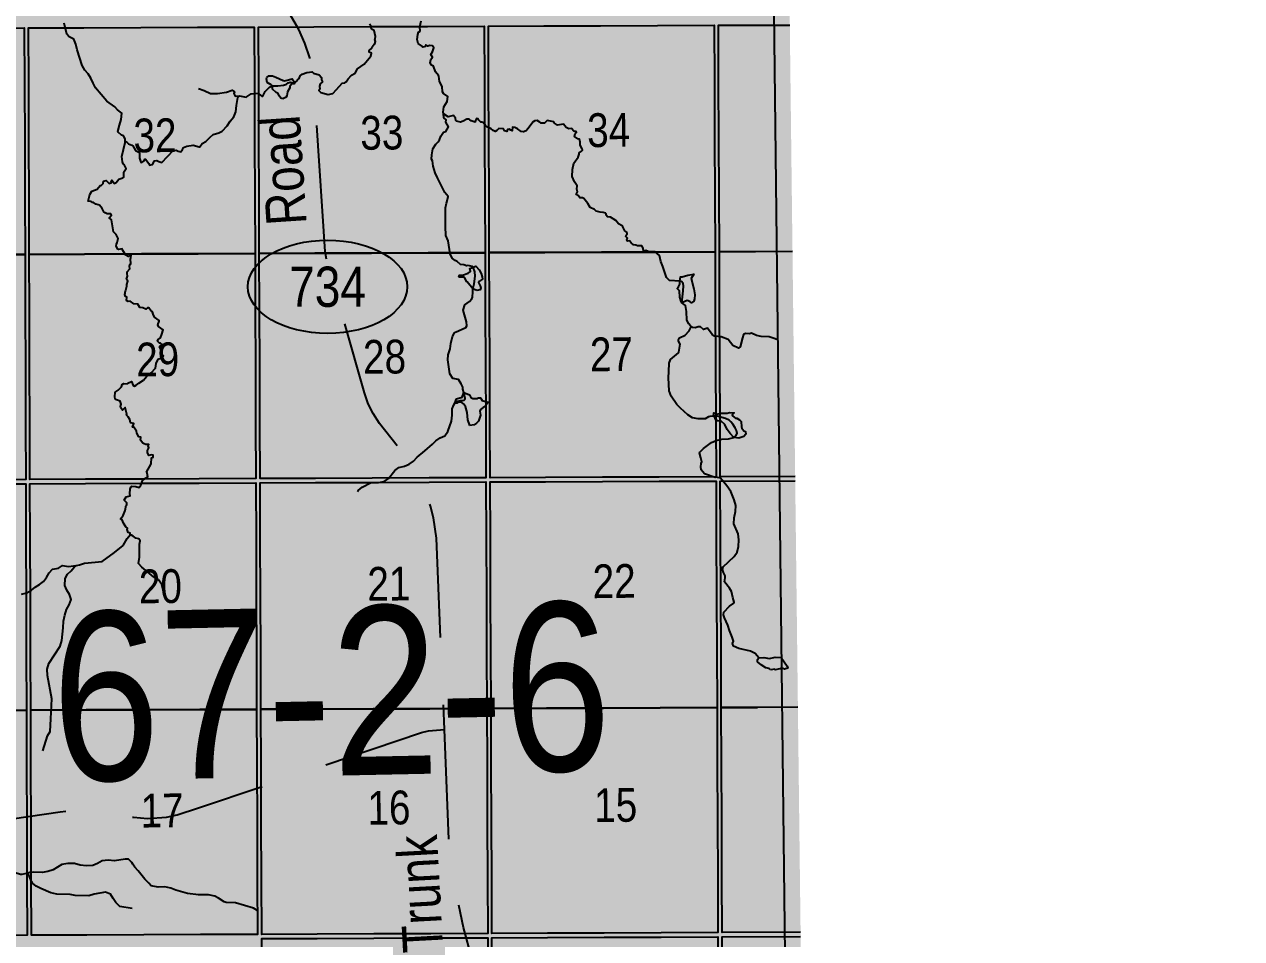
# Model space of a CAD drawing. Extents: x 405326 to 424052, y 6044755 to 6062236.
# Drawn here: x 417312.6 to 417600.2, y 6050906.2 to 6051122.2 of the extents above; entities that cross this region are included whole.
import ezdxf
from ezdxf.enums import TextEntityAlignment as Align

# ---------------------------------------------------------------- set-up
doc = ezdxf.new("R2010")
doc.units = 0
doc.header["$LTSCALE"] = 5
doc.linetypes.add('DASHED2', pattern=[9.525, 6.35, -3.175])
for name, color, linetype in [('33', 20, 'Continuous'), ('AUX-LABELS', 1, 'Continuous'), ('Quarters', 8, 'Continuous'), ('RoadSeg', 57, 'DASHED2'), ('T-WATER', 160, 'Continuous')]:
    doc.layers.add(name, color=color, linetype=linetype)
doc.layers.add('ROUTE-MAP-BACKGROUND-H', color=7, linetype='Continuous', true_color=0xf0ebff)
doc.styles.add('120', font='ARIALN.TTF', dxfattribs={"height": 13})
doc.styles.add('80', font='ARIALN.TTF', dxfattribs={"height": 10})
doc.styles.add('80A', font='ARIALN.TTF', dxfattribs={"height": 10})

# ---------------------------------------------------------------- blocks, each defined once
blk = doc.blocks.new('HWY-SEC')
h = blk.add_hatch(color=255)
edge = h.paths.add_edge_path()
edge.add_ellipse((0, 0), major_axis=(18.84, 0), ratio=0.584608, start_angle=0, end_angle=360)
blk.add_ellipse((0, 0), major_axis=(18.84, 0), ratio=0.584608)
at = {"style": '80A'}
blk.add_attdef('SEC', text='', height=9.5, dxfattribs=at).set_placement((0, 0), align=Align.MIDDLE_CENTER)

msp = doc.modelspace()

# ---------------------------------------------------------------- hatches: boundary and pattern name
at = {"layer": 'ROUTE-MAP-BACKGROUND-H'}
h = msp.add_hatch(color=256, dxfattribs=at)
h.dxf.hatch_style = 1
h.paths.add_polyline_path([(417500.313, 6050470.993), (417499.828, 6050583.719), (417489.556, 6051448.866), (416064.545, 6051448.577), (416073.609, 6050477.938), (416071.924, 6050150.968), (416104.424, 6050150.804), (416615.018, 6050150.686), (416614.752, 6050098.449), (417501.84, 6050099.469), (417600.187, 6050099.469), (417600.187, 6050157.259), (417501.84, 6050157.777)])

# ---------------------------------------------------------------- linework, layer by layer
at = {"layer": 'Quarters', "flags": 128}
for points in [[(417494.071, 6051068.579), (417476.786, 6051068.513), (417476.73, 6051081.891), (417476.674, 6051095.268), (417476.617, 6051108.646), (417476.561, 6051122.023), (417493.436, 6051122.088)], [(417494.702, 6051015.407), (417477.01, 6051015.339), (417476.955, 6051028.381), (417476.899, 6051041.758), (417476.842, 6051055.136), (417476.786, 6051068.513), (417485.343, 6051068.546)], [(417495.349, 6050960.897), (417477.241, 6050960.827), (417477.185, 6050974.204), (417477.128, 6050987.581), (417477.071, 6051000.958), (417477.015, 6051014.335), (417494.714, 6051014.404)], [(417495.981, 6050907.725), (417477.467, 6050907.653), (417477.411, 6050920.696), (417477.355, 6050934.073), (417477.298, 6050947.45), (417477.241, 6050960.827), (417485.798, 6050960.86)], [(417486.253, 6050853.174), (417477.698, 6050853.141), (417477.642, 6050866.518), (417477.585, 6050879.895), (417477.528, 6050893.273), (417477.471, 6050906.65), (417495.993, 6050906.721)]]:
    msp.add_lwpolyline(points, dxfattribs=at)
for points in [[(417312.753, 6051067.886), (417299.335, 6051067.835), (417285.917, 6051067.785), (417272.498, 6051067.734), (417259.415, 6051067.684), (417259.378, 6051081.062), (417259.341, 6051094.44), (417259.305, 6051107.819), (417259.268, 6051121.197), (417272.347, 6051121.246), (417285.76, 6051121.297), (417299.174, 6051121.347), (417312.587, 6051121.398), (417312.629, 6051108.02), (417312.67, 6051094.642), (417312.711, 6051081.264)], [(417367.094, 6051068.092), (417353.676, 6051068.041), (417340.258, 6051067.99), (417326.84, 6051067.94), (417313.756, 6051067.89), (417313.715, 6051081.268), (417313.673, 6051094.646), (417313.632, 6051108.024), (417313.59, 6051121.402), (417326.669, 6051121.451), (417340.083, 6051121.502), (417353.496, 6051121.553), (417366.909, 6051121.603), (417366.955, 6051108.226), (417367.002, 6051094.848), (417367.048, 6051081.47)], [(417421.438, 6051068.3), (417408.019, 6051068.249), (417394.601, 6051068.197), (417381.182, 6051068.146), (417368.097, 6051068.096), (417368.051, 6051081.474), (417368.005, 6051094.852), (417367.959, 6051108.229), (417367.912, 6051121.607), (417380.992, 6051121.657), (417394.406, 6051121.708), (417407.819, 6051121.76), (417421.233, 6051121.811), (417421.285, 6051108.434), (417421.336, 6051095.056), (417421.387, 6051081.678)], [(417475.783, 6051068.509), (417462.364, 6051068.458), (417448.945, 6051068.406), (417435.526, 6051068.354), (417422.442, 6051068.304), (417422.39, 6051081.682), (417422.339, 6051095.06), (417422.288, 6051108.437), (417422.237, 6051121.815), (417435.316, 6051121.865), (417448.73, 6051121.917), (417462.144, 6051121.968), (417475.558, 6051122.019), (417475.614, 6051108.642), (417475.67, 6051095.264), (417475.726, 6051081.887)], [(417312.753, 6051067.886), (417312.795, 6051054.509), (417312.836, 6051041.131), (417312.878, 6051027.753), (417312.919, 6051014.71), (417299.496, 6051014.659), (417286.073, 6051014.608), (417272.65, 6051014.557), (417259.561, 6051014.508), (417259.525, 6051027.551), (417259.488, 6051040.929), (417259.451, 6051054.307), (417259.415, 6051067.684), (417272.498, 6051067.734), (417285.917, 6051067.785), (417299.335, 6051067.835)], [(417367.094, 6051068.092), (417367.141, 6051054.714), (417367.188, 6051041.337), (417367.234, 6051027.959), (417367.28, 6051014.916), (417353.857, 6051014.865), (417340.434, 6051014.814), (417327.011, 6051014.764), (417313.923, 6051014.714), (417313.882, 6051027.757), (417313.84, 6051041.135), (417313.798, 6051054.512), (417313.756, 6051067.89), (417326.84, 6051067.94), (417340.258, 6051067.99), (417353.676, 6051068.041)], [(417421.438, 6051068.3), (417421.49, 6051054.923), (417421.541, 6051041.545), (417421.593, 6051028.168), (417421.644, 6051015.125), (417408.22, 6051015.074), (417394.796, 6051015.022), (417381.373, 6051014.97), (417368.284, 6051014.92), (417368.238, 6051027.963), (417368.191, 6051041.34), (417368.144, 6051054.718), (417368.097, 6051068.096), (417381.182, 6051068.146), (417394.601, 6051068.197), (417408.019, 6051068.249)], [(417475.783, 6051068.509), (417475.839, 6051055.132), (417475.895, 6051041.755), (417475.952, 6051028.377), (417476.007, 6051015.335), (417462.584, 6051015.283), (417449.16, 6051015.231), (417435.736, 6051015.18), (417422.647, 6051015.129), (417422.597, 6051028.172), (417422.545, 6051041.549), (417422.493, 6051054.927), (417422.442, 6051068.304), (417435.526, 6051068.354), (417448.945, 6051068.406), (417462.364, 6051068.458)], [(417313.09, 6050960.197), (417299.662, 6050960.146), (417286.234, 6050960.094), (417272.805, 6050960.043), (417259.712, 6050959.994), (417259.675, 6050973.371), (417259.638, 6050986.749), (417259.601, 6051000.127), (417259.564, 6051013.504), (417272.653, 6051013.554), (417286.076, 6051013.605), (417299.499, 6051013.656), (417312.922, 6051013.707), (417312.964, 6051000.329), (417313.006, 6050986.952), (417313.048, 6050973.574)], [(417367.472, 6050960.403), (417354.044, 6050960.352), (417340.615, 6050960.301), (417327.187, 6050960.25), (417314.094, 6050960.2), (417314.052, 6050973.578), (417314.01, 6050986.955), (417313.968, 6051000.333), (417313.926, 6051013.711), (417327.014, 6051013.76), (417340.438, 6051013.811), (417353.861, 6051013.862), (417367.284, 6051013.913), (417367.331, 6051000.535), (417367.378, 6050987.158), (417367.425, 6050973.781)], [(417421.855, 6050960.613), (417408.426, 6050960.561), (417394.998, 6050960.509), (417381.569, 6050960.457), (417368.475, 6050960.407), (417368.428, 6050973.784), (417368.381, 6050987.162), (417368.334, 6051000.539), (417368.287, 6051013.917), (417381.376, 6051013.967), (417394.8, 6051014.019), (417408.224, 6051014.07), (417421.648, 6051014.122), (417421.699, 6051000.745), (417421.751, 6050987.367), (417421.803, 6050973.99)], [(417476.238, 6050960.823), (417462.809, 6050960.771), (417449.381, 6050960.719), (417435.952, 6050960.667), (417422.858, 6050960.617), (417422.806, 6050973.994), (417422.754, 6050987.371), (417422.703, 6051000.749), (417422.651, 6051014.126), (417435.74, 6051014.176), (417449.164, 6051014.228), (417462.588, 6051014.28), (417476.011, 6051014.332), (417476.068, 6051000.954), (417476.125, 6050987.577), (417476.181, 6050974.2)], [(417313.09, 6050960.197), (417313.132, 6050946.819), (417313.174, 6050933.441), (417313.216, 6050920.064), (417313.257, 6050907.021), (417299.824, 6050906.97), (417286.391, 6050906.918), (417272.958, 6050906.867), (417259.859, 6050906.817), (417259.823, 6050919.86), (417259.786, 6050933.238), (417259.749, 6050946.616), (417259.712, 6050959.994), (417272.805, 6050960.043), (417286.234, 6050960.094), (417299.662, 6050960.146)], [(417367.472, 6050960.403), (417367.519, 6050947.026), (417367.566, 6050933.648), (417367.613, 6050920.271), (417367.659, 6050907.228), (417354.226, 6050907.177), (417340.793, 6050907.126), (417327.36, 6050907.074), (417314.261, 6050907.025), (417314.22, 6050920.068), (417314.178, 6050933.445), (417314.136, 6050946.823), (417314.094, 6050960.2), (417327.187, 6050960.25), (417340.615, 6050960.301), (417354.044, 6050960.352)], [(417421.855, 6050960.613), (417421.907, 6050947.236), (417421.959, 6050933.858), (417422.011, 6050920.481), (417422.061, 6050907.438), (417408.628, 6050907.386), (417395.195, 6050907.334), (417381.761, 6050907.282), (417368.662, 6050907.232), (417368.616, 6050920.275), (417368.569, 6050933.652), (417368.522, 6050947.03), (417368.475, 6050960.407), (417381.569, 6050960.457), (417394.998, 6050960.509), (417408.426, 6050960.561)], [(417476.238, 6050960.823), (417476.295, 6050947.446), (417476.351, 6050934.069), (417476.408, 6050920.692), (417476.463, 6050907.649), (417463.03, 6050907.597), (417449.597, 6050907.545), (417436.164, 6050907.493), (417423.065, 6050907.442), (417423.014, 6050920.485), (417422.962, 6050933.862), (417422.91, 6050947.24), (417422.858, 6050960.617), (417435.952, 6050960.667), (417449.381, 6050960.719), (417462.809, 6050960.771)], [(417422.273, 6050852.926), (417408.835, 6050852.874), (417395.397, 6050852.821), (417381.959, 6050852.77), (417368.855, 6050852.719), (417368.808, 6050866.096), (417368.76, 6050879.474), (417368.713, 6050892.851), (417368.666, 6050906.228), (417381.765, 6050906.279), (417395.198, 6050906.331), (417408.632, 6050906.383), (417422.065, 6050906.435), (417422.117, 6050893.058), (417422.169, 6050879.68), (417422.221, 6050866.303)], [(417476.695, 6050853.137), (417463.257, 6050853.085), (417449.819, 6050853.033), (417436.381, 6050852.981), (417423.277, 6050852.93), (417423.225, 6050866.307), (417423.173, 6050879.684), (417423.121, 6050893.062), (417423.069, 6050906.439), (417436.168, 6050906.49), (417449.601, 6050906.542), (417463.034, 6050906.594), (417476.468, 6050906.646), (417476.524, 6050893.269), (417476.581, 6050879.892), (417476.638, 6050866.514)]]:
    msp.add_lwpolyline(points, close=True, dxfattribs=at)
at = {"layer": 'RoadSeg', "flags": 128}
for points in [[(417493.311, 6049804.416), (417503.222, 6049824.787), (417504.761, 6049827.481), (417506.437, 6049830.012), (417508.799, 6049833.123), (417516.248, 6049841.066), (417519.016, 6049843.853), (417520.942, 6049845.557), (417540.536, 6049861.145), (417541.937, 6049862.572), (417543.586, 6049864.802), (417544.41, 6049866.683), (417544.998, 6049868.758), (417546.359, 6049878.268), (417546.664, 6049879.539), (417547.661, 6049882.72), (417549.344, 6049886.482), (417552.535, 6049892.837), (417554.406, 6049895.572), (417555.448, 6049896.658), (417556.625, 6049897.582), (417564.308, 6049902.336), (417566.891, 6049904.487), (417567.767, 6049905.504), (417569.153, 6049907.596), (417569.95, 6049909.21), (417570.791, 6049911.889), (417570.978, 6049914.022), (417570.838, 6049917.479), (417569.519, 6049934.117), (417568.938, 6049939.527), (417568.283, 6049942.141), (417567.432, 6049944.585), (417562.819, 6049956.562), (417561.995, 6049959.339), (417559.379, 6049971.259), (417558.884, 6049975.739), (417559.014, 6049977.439), (417559.411, 6049979.111), (417560.584, 6049981.83), (417562.165, 6049984.126), (417570.397, 6049994.315), (417572.031, 6049997.244), (417572.749, 6049999.454), (417573.311, 6050002.76), (417573.304, 6050004.656), (417572.731, 6050008.103), (417571.223, 6050014.857), (417571.048, 6050016.817), (417571.318, 6050019.75), (417572.571, 6050023.436), (417574.804, 6050027.875), (417576.642, 6050032.205), (417577.419, 6050036.313), (417577.728, 6050042.075), (417577.581, 6050045.864), (417577.106, 6050047.85), (417576.198, 6050049.86), (417574.96, 6050051.763), (417573.396, 6050053.36), (417568.624, 6050057.184), (417566.859, 6050058.843), (417565.188, 6050060.736), (417563.156, 6050063.986), (417561.828, 6050067.019), (417561.005, 6050069.695), (417559.1, 6050081.032), (417557.869, 6050085.729), (417557.369, 6050087.315), (417555.374, 6050091.964), (417554.154, 6050094.566), (417551.084, 6050099.69), (417547.111, 6050105.851), (417544.651, 6050109.665), (417542.936, 6050112.057), (417541.779, 6050113.297), (417539.339, 6050115.374), (417536.645, 6050116.913), (417533.263, 6050117.972), (417530.361, 6050118.309), (417527.172, 6050118.108), (417524.956, 6050117.529), (417521.426, 6050116.123), (417516.619, 6050113.791), (417512.855, 6050112.481), (417510.238, 6050111.926), (417508.511, 6050111.789), (417506.251, 6050111.708), (417504.085, 6050111.861), (417501.983, 6050112.182), (417499.172, 6050112.954), (417496.522, 6050113.995), (417493.121, 6050115.918), (417490.788, 6050117.698), (417489.125, 6050119.226), (417486.704, 6050121.969), (417485.364, 6050124.003), (417483.731, 6050127.228), (417482.666, 6050130.399), (417475.483, 6050157.561), (417471.521, 6050172.543), (417470.457, 6050175.647), (417468.754, 6050179.037), (417466.527, 6050182.084), (417454.748, 6050196.27), (417452.027, 6050199.04), (417450.133, 6050200.496), (417444.095, 6050204.393), (417442.606, 6050205.591), (417440.937, 6050207.419), (417439.494, 6050209.55), (417438.379, 6050211.955), (417437.62, 6050214.767), (417437.029, 6050219.079), (417435.902, 6050229.833), (417435.754, 6050246.097), (417434.915, 6050252.699), (417432.503, 6050275.335), (417429.936, 6050298.966), (417428.825, 6050304.298), (417427.526, 6050307.464), (417425.833, 6050310.422), (417421.787, 6050316.091), (417402.858, 6050342.6), (417400.366, 6050345.607), (417398.596, 6050347.465), (417396.254, 6050349.645), (417394.667, 6050350.742), (417393.275, 6050352.076), (417390.909, 6050353.855), (417367.251, 6050372.811), (417365.38, 6050374.767), (417364.488, 6050376.013), (417363.211, 6050378.214), (417362.475, 6050379.961), (417359.071, 6050386.675), (417357.048, 6050391.09), (417354.723, 6050395.598), (417350.746, 6050404.262), (417349.878, 6050407.504), (417349.654, 6050410.227), (417349.952, 6050413.393), (417350.818, 6050416.439), (417352.064, 6050418.861), (417356.168, 6050424.537), (417361.856, 6050432.376), (417362.367, 6050433.352), (417363.058, 6050435.296), (417363.349, 6050437.231), (417363.316, 6050440.325), (417362.768, 6050442.642), (417361.757, 6050444.816), (417358.509, 6050450.468), (417357.522, 6050453.075), (417357.144, 6050455.196), (417357.103, 6050457.125), (417357.482, 6050459.628), (417357.887, 6050460.9), (417359.324, 6050463.726), (417365.182, 6050471.402), (417365.436, 6050471.94), (417368.517, 6050475.665), (417370.059, 6050478.056), (417371.505, 6050480.916), (417371.996, 6050482.89), (417372.242, 6050485.39), (417372.136, 6050487.218), (417371.689, 6050489.438), (417370.906, 6050491.85), (417367.683, 6050499.434), (417366.576, 6050502.97), (417365.484, 6050508.936), (417362.745, 6050528.143), (417362.672, 6050531.601), (417363.16, 6050538.366), (417363.232, 6050542.76), (417362.493, 6050564.97), (417362.666, 6050569.332), (417363.3, 6050573.904), (417363.946, 6050576.38), (417365.769, 6050581.41), (417367.298, 6050584.57), (417369.096, 6050587.669), (417379.028, 6050602.416), (417386.285, 6050613.19), (417392.416, 6050622.171), (417394.7, 6050625.847), (417395.841, 6050628.5), (417396.632, 6050631.977), (417396.704, 6050634.807), (417396.428, 6050636.863), (417394.837, 6050642.819), (417393.727, 6050646.488), (417393.312, 6050647.211), (417392.356, 6050651.483), (417392.229, 6050652.745), (417392.252, 6050656.372), (417392.475, 6050658.373), (417394.174, 6050669.19), (417394.524, 6050673.09), (417394.109, 6050676.941), (417393.168, 6050680.514), (417392.86, 6050682.437), (417392.744, 6050686.361), (417393.521, 6050704.511), (417393.81, 6050706.547), (417394.211, 6050708.053), (417396.182, 6050712.353), (417401.925, 6050722.325), (417403.444, 6050724.42), (417405.301, 6050726.289), (417412.322, 6050730.964), (417416.179, 6050734.174), (417424.375, 6050743.033), (417427.094, 6050746.585), (417429.124, 6050749.689), (417434.207, 6050757.849), (417437.149, 6050761.872), (417452.689, 6050780.503), (417454.11, 6050782.53), (417455.651, 6050785.158), (417459.11, 6050791.453), (417459.808, 6050793.032), (417461.21, 6050797.521), (417461.811, 6050800.528), (417462.236, 6050805.595), (417462.691, 6050849.79), (417462.339, 6050852.245), (417461.796, 6050854.296), (417460.03, 6050857.552), (417458.45, 6050859.848), (417448.828, 6050872.619), (417445.311, 6050876.836), (417442.766, 6050879.177), (417423.003, 6050894.727), (417421.44, 6050896.257), (417420.174, 6050897.894), (417418.962, 6050900.097), (417418.331, 6050901.614), (417416.381, 6050908.826), (417413.397, 6050922.337), (417413.052, 6050926.023), (417411.856, 6050955.61), (417409.959, 6051000.854), (417409.291, 6051005.664), (417408.535, 6051008.376), (417407.154, 6051012.273), (417405.034, 6051016.52), (417403.073, 6051019.506), (417396.505, 6051027.95), (417394.991, 6051030.28), (417393.843, 6051032.618), (417392.957, 6051035.161), (417384.148, 6051065.983), (417383.66, 6051068.601), (417381.012, 6051108.505), (417380.501, 6051112.188), (417380.022, 6051114.373), (417378.885, 6051117.776), (417377.418, 6051121.006), (417373.271, 6051128.27), (417371.673, 6051131.397), (417370.293, 6051135.294), (417369.998, 6051136.652), (417369.64, 6051139.372), (417368.567, 6051156.951), (417368.542, 6051161.242), (417369.165, 6051166.346), (417372.729, 6051184.888), (417372.861, 6051186.749), (417372.985, 6051188.488), (417372.675, 6051192.074), (417371.738, 6051195.481), (417370.897, 6051197.46), (417365.395, 6051207.391), (417363.93, 6051210.52), (417363.309, 6051213.136), (417363.247, 6051214.498), (417363.403, 6051216.531), (417364.349, 6051220.544), (417370.865, 6051242.61), (417372.056, 6051246.062), (417373.164, 6051248.715), (417382.654, 6051268.647), (417383.626, 6051271.43), (417384.346, 6051275.138), (417384.651, 6051279.57), (417384.429, 6051288.383), (417383.94, 6051333.157), (417383.618, 6051346.692), (417383.107, 6051350.375), (417381.036, 6051358.549), (417374.728, 6051382.902), (417371.211, 6051394.872), (417361.582, 6051425.178), (417359.985, 6051431.399), (417355.991, 6051448.839)], [(416877.217, 6050897.094), (416881.68, 6050900.017), (416884.383, 6050901.206), (416885.903, 6050901.672), (416888.158, 6050902.052), (416908.552, 6050902.121), (416916.767, 6050902.296), (416981.845, 6050902.42), (417022.15, 6050901.882), (417023.417, 6050901.743), (417045.045, 6050901.672), (417085.851, 6050901.045), (417115.513, 6050898.716), (417145.061, 6050897.084), (417152.052, 6050896.9), (417214.084, 6050896.326), (417237.41, 6050896.225), (417240.668, 6050896.361), (417241.928, 6050896.554), (417244.309, 6050897.237), (417247.634, 6050898.905), (417249.597, 6050900.478), (417251.42, 6050902.346), (417255.183, 6050906.919), (417257.491, 6050909.463), (417259.093, 6050910.762), (417261.426, 6050912.176), (417264, 6050913.162), (417267.378, 6050913.866), (417277.809, 6050914.688), (417280.46, 6050915.177), (417283.005, 6050915.996), (417285.867, 6050917.522), (417287.437, 6050918.786), (417289.649, 6050921.129), (417294.916, 6050928.495), (417297.397, 6050930.71), (417298.512, 6050931.5), (417300.914, 6050932.748), (417302.202, 6050933.209), (417304.087, 6050933.714), (417321.036, 6050936.205), (417323.693, 6050936.462), (417328.389, 6050936.262), (417338.366, 6050934.912), (417341.666, 6050934.616), (417346.184, 6050934.945), (417348.701, 6050935.498), (417353.757, 6050937.103), (417406.447, 6050954.929), (417408.103, 6050955.297), (417411.856, 6050955.61)]]:
    msp.add_lwpolyline(points, dxfattribs=at)
at = {"layer": 'ROUTE-MAP-BACKGROUND-H', "flags": 128}
msp.add_lwpolyline([(417485.846, 6051448.865), (417497.338, 6050470.995)], dxfattribs=at)
at = {"layer": 'T-WATER', "flags": 128}
for points in [[(417336.407, 6051094.668), (417336.401, 6051095.209), (417335.995, 6051095.894), (417335.52, 6051096.064), (417334.724, 6051096.793), (417334.681, 6051096.948), (417335.042, 6051098.418), (417335.438, 6051099.746), (417335.626, 6051101.236), (417334.614, 6051102.028), (417333.943, 6051102.796), (417332.107, 6051104.103), (417329.429, 6051107.265), (417328.819, 6051108.322), (417328.311, 6051109.493), (417327.658, 6051110.531), (417326.899, 6051111.448), (417326.279, 6051112.485), (417325.039, 6051116.219), (417324.774, 6051117.59), (417324.26, 6051118.72), (417323.163, 6051119.319), (417322.662, 6051119.945), (417321.969, 6051122.556)], [(417376.9, 6051108.85), (417377.161, 6051109.109), (417377.515, 6051109.461), (417377.776, 6051110.072), (417378.251, 6051110.455), (417379.342, 6051110.831), (417380.591, 6051111.023), (417380.902, 6051110.737), (417382.232, 6051110.327), (417382.795, 6051109.671), (417382.805, 6051109.154), (417383, 6051108.681), (417382.463, 6051108.155), (417382.285, 6051107.617), (417382.388, 6051106.956), (417382.203, 6051106.612), (417382.658, 6051106.111), (417384.386, 6051105.681), (417385.504, 6051105.894), (417386.319, 6051106.864), (417387.687, 6051108.312), (417388.303, 6051108.427), (417388.594, 6051108.667), (417389.095, 6051109.401), (417389.874, 6051110.259), (417390.755, 6051110.74), (417391.266, 6051111.733), (417392.847, 6051112.809), (417394.488, 6051114.729), (417394.572, 6051115.452), (417394.074, 6051115.667), (417394.019, 6051116.072), (417394.655, 6051116.582), (417394.766, 6051116.922), (417395.241, 6051117.597), (417395.368, 6051117.638), (417395.534, 6051118.206), (417395.367, 6051118.693), (417395.483, 6051118.817), (417395.542, 6051119.405), (417395.276, 6051120.819), (417394.614, 6051121.093), (417394.435, 6051121.875), (417394.102, 6051122.262)], [(417411.581, 6051101.084), (417411.518, 6051101.479), (417411.707, 6051102.788), (417412.489, 6051103.991), (417412.677, 6051105.167), (417411.649, 6051105.902), (417411.408, 6051106.314), (417411.315, 6051107.586), (417410.669, 6051108.781), (417410.544, 6051110.024), (417410.468, 6051110.197), (417409.72, 6051111.005), (417409.289, 6051112.37), (417408.776, 6051112.569), (417408.43, 6051113.188), (417408.593, 6051113.943), (417409.004, 6051114.503), (417408.637, 6051115.087), (417409.036, 6051115.758), (417409.363, 6051116.71), (417408.988, 6051117.17), (417408.397, 6051117.279), (417407.938, 6051117.07), (417407.448, 6051117.367), (417407.347, 6051116.999), (417406.741, 6051116.864), (417406.659, 6051117.047), (417405.652, 6051117.734), (417405.387, 6051118.693), (417405.523, 6051119.834), (417405.747, 6051120.378), (417406.068, 6051120.64), (417406.008, 6051121.679), (417406.319, 6051123.095)], [(417363.409, 6051105.364), (417364.974, 6051105.078), (417365.268, 6051105.161), (417366.161, 6051105.865), (417367.781, 6051105.971), (417368.736, 6051105.268), (417368.913, 6051105.281), (417369.478, 6051106.415), (417369.918, 6051106.74), (417370.493, 6051107.368), (417371.255, 6051107.704)], [(417371.255, 6051107.704), (417372.507, 6051107.735), (417373.817, 6051107.902), (417374.082, 6051107.936), (417374.347, 6051108.02), (417374.45, 6051108.053), (417374.883, 6051108.402), (417375.399, 6051108.573), (417376.021, 6051108.466), (417376.503, 6051108.536)], [(417376.503, 6051108.536), (417376.831, 6051108.781), (417376.9, 6051108.85)], [(417353.724, 6051107.055), (417355.099, 6051106.609), (417356.538, 6051105.904), (417358.244, 6051105.946), (417360.316, 6051106.196), (417361.693, 6051106.704), (417362.241, 6051106.27), (417362.05, 6051105.902), (417362.401, 6051105.271), (417363.409, 6051105.364)], [(417356.184, 6051095.25), (417356.476, 6051095.589), (417357.229, 6051096.201), (417358.574, 6051096.599), (417359.364, 6051097.01), (417360.496, 6051098.247), (417361.228, 6051099.402), (417362.097, 6051100.402), (417362.587, 6051101.604), (417362.698, 6051103.096), (417363.026, 6051104.994), (417363.409, 6051105.364)], [(417418.608, 6051064.858), (417418.465, 6051065.012), (417417.34, 6051065.258), (417417.074, 6051065.212), (417416.391, 6051065.466), (417415.6, 6051065.491), (417414.874, 6051066.25), (417414.399, 6051066.421), (417413.764, 6051066.896), (417413.344, 6051067.606), (417413.186, 6051068.038), (417412.713, 6051071.08), (417412.162, 6051072.365), (417412.081, 6051074.511), (417412.083, 6051078.861), (417412.293, 6051079.996), (417412.423, 6051080.251), (417412.708, 6051081.57), (417411.946, 6051082.499), (417410.175, 6051085.965), (417409.667, 6051087.16), (417409.174, 6051088.717), (417408.996, 6051089.974), (417408.808, 6051090.366), (417408.835, 6051091.381), (417409.122, 6051092.842), (417409.84, 6051093.954), (417410.396, 6051094.454), (417410.645, 6051094.922), (417410.981, 6051095.865), (417411.588, 6051096.744), (417412.138, 6051096.926), (417412.806, 6051098.009), (417412.181, 6051099.159), (417412.281, 6051099.672), (417411.662, 6051100.144), (417411.581, 6051101.084)], [(417467.444, 6051061.589), (417464.984, 6051061.71), (417464.273, 6051062.427), (417463.406, 6051065), (417462.942, 6051066.195), (417462.614, 6051067.631), (417461.656, 6051068.5), (417459.967, 6051068.539), (417459.44, 6051068.804), (417458.895, 6051068.685), (417458.787, 6051069.353), (417458.446, 6051069.911), (417457.482, 6051069.89), (417457.059, 6051070.099), (417456.482, 6051070.116), (417455.934, 6051070.62), (417455.569, 6051071.126), (417455.122, 6051071.032), (417454.944, 6051071.386), (417455.081, 6051071.748), (417454.84, 6051071.932), (417454.719, 6051072.135), (417454.77, 6051072.428), (417455.008, 6051072.734), (417454.935, 6051073.119), (417454.458, 6051073.433), (417454.014, 6051074.412), (417453.795, 6051074.629), (417452.932, 6051075.107), (417452.368, 6051075.92), (417451.076, 6051076.66), (417450.326, 6051076.778), (417450.043, 6051077.147), (417450.073, 6051077.474), (417449.877, 6051077.647), (417449.375, 6051077.819), (417448.639, 6051077.836), (417447.723, 6051078.138), (417447.272, 6051078.539), (417446.305, 6051078.984), (417445.727, 6051079.951), (417444.793, 6051081.13), (417444.478, 6051081.261), (417443.866, 6051081.278), (417443.482, 6051081.713), (417442.98, 6051082.046), (417443.272, 6051082.672), (417443.137, 6051083.298), (417443.174, 6051084.093), (417442.53, 6051085.025), (417442.035, 6051086.26), (417442.118, 6051087.96), (417442.392, 6051089.487), (417443.45, 6051090.888), (417443.669, 6051091.594), (417443.647, 6051091.882), (417444.26, 6051092.308), (417444.42, 6051092.517), (417444.383, 6051092.855), (417443.895, 6051093.73), (417443.896, 6051094.377), (417443.775, 6051095.079), (417443.33, 6051095.217), (417442.544, 6051095.728), (417442.71, 6051096.427), (417443.052, 6051096.698), (417442.933, 6051096.933), (417442.44, 6051097.022), (417441.853, 6051097.62), (417441.224, 6051097.561), (417440.637, 6051097.839), (417439.966, 6051098.652), (417438.523, 6051098.392), (417437.807, 6051098.928), (417437.682, 6051099.235), (417436.149, 6051099.552), (417435.474, 6051098.878), (417434.594, 6051098.863), (417434.391, 6051099.145), (417433.779, 6051099.542), (417433.217, 6051099.425), (417432.819, 6051099.203), (417431.577, 6051097.548), (417431.128, 6051097.109), (417430.517, 6051096.847), (417429.983, 6051096.94), (417429.122, 6051097.529), (417428.434, 6051097.873), (417427.933, 6051097.921), (417427.862, 6051097.119), (417427.531, 6051097.208), (417427.103, 6051097.511), (417426.724, 6051097.42), (417426.55, 6051096.941), (417426.057, 6051097.099), (417425.818, 6051097.531), (417424.711, 6051097.636), (417424.245, 6051097.135), (417423.802, 6051096.908), (417423.32, 6051097.201), (417422.791, 6051097.666), (417422.044, 6051097.923), (417421.541, 6051098.355), (417421.115, 6051099.014), (417420.648, 6051099.15), (417420.467, 6051099.103), (417419.985, 6051099.598), (417419.814, 6051099.903), (417419.45, 6051099.995), (417419.197, 6051099.546), (417419.099, 6051099.164), (417418.165, 6051099.462), (417417.818, 6051099.657), (417417.698, 6051099.867), (417417.151, 6051099.837), (417416.271, 6051099.377), (417415.609, 6051099.164), (417414.673, 6051099.34), (417414.517, 6051099.562), (417414.452, 6051100.095), (417414.007, 6051100.685), (417412.69, 6051100.361), (417411.581, 6051101.084)], [(417337.598, 6051001.64), (417337.614, 6051001.99), (417337.137, 6051002.19), (417336.852, 6051002.872), (417336.969, 6051003.222), (417336.575, 6051003.516), (417336.037, 6051004.42), (417335.698, 6051005.217), (417335.283, 6051005.404), (417335.912, 6051006.181), (417336.434, 6051007.423), (417336.683, 6051008.68), (417336.784, 6051008.725), (417336.823, 6051009.233), (417336.371, 6051009.575), (417336.205, 6051009.851), (417336.634, 6051010.588), (417337.554, 6051010.879), (417337.508, 6051011.411), (417337.586, 6051012.442), (417337.768, 6051012.928), (417337.917, 6051013.096), (417338.891, 6051013.085), (417339.756, 6051012.806), (417340.112, 6051013.38), (417340.622, 6051014.646), (417341.765, 6051015.32), (417341.596, 6051016.204), (417341.469, 6051016.448), (417342.529, 6051018.378), (417342.645, 6051019.811), (417343.041, 6051019.985), (417343.001, 6051020.431), (417342.619, 6051020.537), (417342.033, 6051020.406), (417341.698, 6051021.085), (417341.688, 6051021.584), (417342.017, 6051022.159), (417341.883, 6051022.648), (417341.983, 6051023.006), (417341.311, 6051023.006), (417340.889, 6051023.1), (417340.622, 6051023.257), (417340.064, 6051024.04), (417340.12, 6051024.727), (417339.629, 6051024.776), (417339.185, 6051025.644), (417339.113, 6051026.15), (417338.453, 6051027.104), (417338.134, 6051027.108), (417338.462, 6051027.937), (417337.666, 6051028.123), (417337.503, 6051028.923), (417337.127, 6051029.526), (417336.764, 6051029.877), (417336.786, 6051030.117), (417336.403, 6051031.7), (417335.783, 6051031.07), (417335.362, 6051031.648), (417335.309, 6051031.941), (417335.483, 6051032.482), (417335.2, 6051033.181), (417334.377, 6051033.51), (417334.076, 6051033.788), (417333.958, 6051034.245), (417334.072, 6051035.342), (417334.769, 6051035.784), (417335.55, 6051036.587), (417335.722, 6051037.126), (417336.075, 6051037.387), (417336.845, 6051037.322), (417337.031, 6051037.478), (417337.914, 6051037.888), (417338.332, 6051036.908), (417338.63, 6051036.775), (417339.038, 6051036.986), (417339.656, 6051037.482), (417340.725, 6051038.159), (417341.539, 6051039.158), (417342.548, 6051039.949), (417343.582, 6051040.981), (417343.769, 6051042.108), (417344.191, 6051043.126), (417345.34, 6051043.582), (417345.465, 6051043.889), (417345.183, 6051044.228), (417344.919, 6051045.324), (417344.505, 6051046.028), (417345.19, 6051046.644), (417344.733, 6051046.941), (417344.537, 6051046.903), (417344.052, 6051047.376), (417344.226, 6051047.799), (417344.732, 6051048.188), (417345.09, 6051049.024), (417345.351, 6051050.05), (417344.256, 6051050.862), (417344.157, 6051051.238), (417344.411, 6051052.102), (417344.404, 6051052.307), (417343.367, 6051053.095), (417343.038, 6051053.805), (417342.899, 6051054.353), (417342.652, 6051054.41), (417342.13, 6051055.016), (417342.007, 6051055.267), (417341.708, 6051055.279), (417341.321, 6051054.925), (417340.565, 6051055.245), (417339.908, 6051055.364), (417339.368, 6051056.124), (417338.484, 6051056.229), (417337.602, 6051056.835), (417337.143, 6051056.739), (417336.737, 6051057.016), (417336.781, 6051057.804), (417336.499, 6051057.949), (417336.306, 6051058.416), (417336.49, 6051059.309), (417336.6, 6051059.481), (417336.82, 6051060.354), (417336.825, 6051060.788), (417337.013, 6051061.539), (417336.74, 6051062.052), (417336.991, 6051062.784), (417336.86, 6051063.36), (417336.894, 6051063.754), (417337.486, 6051064.5), (417337.459, 6051065.115), (417337.555, 6051065.59), (417337.73, 6051065.678), (417337.639, 6051066.825), (417337.745, 6051066.994), (417337.824, 6051067.779), (417337.641, 6051067.78), (417337.104, 6051067.429), (417336.584, 6051067.746), (417335.842, 6051068.814), (417335.678, 6051069.189), (417334.852, 6051069.088), (417334.698, 6051069.138), (417334.271, 6051069.873), (417334.335, 6051070.277), (417334.534, 6051070.694), (417334.758, 6051071.648), (417334.268, 6051072.582), (417333.993, 6051072.909), (417333.617, 6051073.262), (417333.142, 6051076.041), (417332.651, 6051076.505), (417333.207, 6051077.123), (417333.027, 6051077.47), (417332.178, 6051077.489), (417331.66, 6051077.679), (417331.364, 6051077.961), (417330.975, 6051078.731), (417330.346, 6051079.512), (417330.009, 6051079.564), (417329.505, 6051079.782), (417328.909, 6051080.178), (417328.73, 6051080.175), (417328.401, 6051080.408), (417327.633, 6051080.446), (417328.025, 6051082.01), (417328.554, 6051082.855), (417329.784, 6051083.341), (417330.49, 6051084.145), (417330.723, 6051084.145), (417331.191, 6051084.654), (417331.317, 6051085.186), (417331.905, 6051085.317), (417332.592, 6051084.605), (417333.205, 6051084.866), (417333.138, 6051085.226), (417333.227, 6051085.455), (417333.833, 6051084.761), (417333.832, 6051084.652), (417334.266, 6051084.861), (417334.937, 6051085.685), (417335.879, 6051085.992), (417336.059, 6051086.156), (417336.127, 6051087.131), (417336.054, 6051087.236), (417336.685, 6051088.172), (417336.172, 6051089.139), (417335.963, 6051089.289), (417335.744, 6051089.737), (417335.604, 6051091.054), (417336.377, 6051094.295), (417336.407, 6051094.668)], [(417336.407, 6051094.668), (417336.881, 6051094.349), (417337.176, 6051094.018), (417337.999, 6051093.739), (417338.259, 6051093.515), (417338.817, 6051092.453), (417339.788, 6051091.982), (417339.759, 6051090.604), (417340.119, 6051089.694), (417340.325, 6051089.585), (417340.938, 6051089.974), (417341.08, 6051090.413), (417341.205, 6051090.366), (417342.011, 6051089.399), (417342.171, 6051089.012), (417342.854, 6051089.146), (417343.348, 6051090.003), (417343.871, 6051090.077), (417344.328, 6051089.836), (417345.046, 6051089.629), (417347.748, 6051092.45), (417348.46, 6051092.552), (417348.956, 6051092.303), (417349.56, 6051092.126), (417349.966, 6051092.657), (417350.185, 6051093.131), (417350.969, 6051093.471), (417352.447, 6051093.666), (417353.902, 6051093.295), (417354.031, 6051093.326), (417354.627, 6051094.083), (417355.453, 6051094.579), (417356.184, 6051095.25)], [(417418.521, 6051059.767), (417418.624, 6051060.022), (417418.84, 6051060.97), (417419.079, 6051062.78), (417419.003, 6051063.736), (417418.608, 6051064.858)], [(417416.452, 6051035.256), (417416.219, 6051036.029), (417416.147, 6051036.502), (417415.802, 6051037.341), (417415.174, 6051038.326), (417413.799, 6051038.601), (417413.144, 6051039.674), (417412.605, 6051042.983), (417412.756, 6051044.199), (417413.191, 6051045.543), (417413.357, 6051046.88), (417413.754, 6051048.491), (417414.23, 6051049.343), (417414.455, 6051049.53), (417416.864, 6051050.66), (417417.122, 6051051.009), (417417.023, 6051051.991), (417416.278, 6051054.685), (417416.634, 6051056.003), (417417.729, 6051056.743), (417418.291, 6051057.415), (417418.436, 6051057.805), (417418.566, 6051059.055), (417418.521, 6051059.767)], [(417467.955, 6051056.462), (417468.275, 6051059.318), (417468.341, 6051060.499), (417468.222, 6051061.048), (417467.876, 6051061.501), (417467.444, 6051061.589)], [(417470.099, 6051050.812), (417469.566, 6051051.468), (417469.135, 6051052.332), (417469.036, 6051054.382), (417468.809, 6051055.811), (417467.955, 6051056.462)], [(417467.073, 6051047.585), (417467.373, 6051048.199), (417468.688, 6051048.825), (417469.684, 6051049.814), (417470.099, 6051050.812)], [(417490.56, 6051047.742), (417489.989, 6051047.961), (417488.575, 6051048.393), (417486.689, 6051048.515), (417485.577, 6051048.695), (417484.419, 6051049.283), (417483.934, 6051049.134), (417482.991, 6051049.2), (417482.517, 6051048.961), (417482.253, 6051048.203), (417481.737, 6051046.03), (417481.322, 6051045.737), (417480.014, 6051046.38), (417478.845, 6051047.81), (417477.18, 6051048.422), (417475.62, 6051048.545), (417475.07, 6051048.971), (417473.973, 6051050.465), (417473.077, 6051050.162), (417472.306, 6051050.782), (417471.772, 6051050.797), (417471.112, 6051050.522), (417470.436, 6051050.602), (417470.099, 6051050.812)], [(417480.207, 6051024.666), (417480.691, 6051025.016), (417481.037, 6051025.561), (417480.843, 6051026.272), (417480.525, 6051026.892), (417479.951, 6051027.811), (417479.529, 6051028.303), (417479.091, 6051028.705), (417478.223, 6051029.098), (417476.31, 6051029.633), (417476.172, 6051029.669), (417475.685, 6051029.742), (417475.406, 6051029.635), (417474.522, 6051029.627), (417474.207, 6051029.55), (417473.454, 6051029.004), (417471.824, 6051029.008), (417470.457, 6051029.315), (417469.379, 6051029.959), (417467.593, 6051031.541), (417466.782, 6051032.413), (417465.409, 6051034.419), (417464.971, 6051035.665), (417464.815, 6051038.691), (417464.817, 6051040.226), (417464.898, 6051042.18), (417465.262, 6051043.05), (417467.165, 6051044.616), (417467.245, 6051044.758), (417467.53, 6051046.719), (417467.073, 6051047.585)], [(417414.305, 6051032.713), (417415.043, 6051033.255), (417415.618, 6051033.388), (417416.089, 6051033.371), (417416.477, 6051033.447), (417416.688, 6051033.626), (417416.723, 6051033.882), (417416.452, 6051035.256)], [(417413.66, 6051029.886), (417413.7, 6051031.44), (417414.094, 6051032.376), (417414.305, 6051032.713)], [(417391.318, 6051011.881), (417391.496, 6051012.129), (417392.405, 6051012.883), (417394.55, 6051014.032), (417396.225, 6051013.997), (417397.633, 6051014.262), (417398.586, 6051014.963), (417400.099, 6051016.825), (417401.05, 6051017.562), (417402.367, 6051017.872), (417403.544, 6051018.329), (417404.548, 6051019.061), (417405.393, 6051019.952), (417407.211, 6051021.453), (417408.996, 6051023.027), (417409.821, 6051023.862), (417410.801, 6051024.538), (417411.936, 6051025.028), (417412.625, 6051026.011), (417413.492, 6051028.509), (417413.66, 6051029.886)], [(417486.114, 6050972.611), (417485.248, 6050973.561), (417484.126, 6050974.121), (417481.405, 6050974.776), (417480.156, 6050975.367), (417479.898, 6050975.964), (417480.164, 6050976.517), (417479.837, 6050977.457), (417479.627, 6050977.814), (417479.169, 6050978.998), (417478.793, 6050980.302), (417478.011, 6050982.036), (417477.792, 6050982.737), (417477.818, 6050983.35), (417479.172, 6050984.8), (417480.182, 6050985.459), (417480.265, 6050985.738), (417479.959, 6050986.791), (417479.69, 6050988.211), (417479.206, 6050989.031), (417477.985, 6050990.562), (417478.163, 6050991.459), (417478.181, 6050991.974), (417477.735, 6050992.713), (417477.499, 6050993.541), (417477.683, 6050994.041), (417480.315, 6050996.542), (417481.002, 6050997.554), (417481.304, 6050998.871), (417481.37, 6051000.453), (417481.233, 6051001.889), (417480.247, 6051004.202), (417480.292, 6051005.671), (417480.615, 6051007.118), (417480.667, 6051008.603), (417480.305, 6051009.922), (417479.491, 6051011.882), (417478.578, 6051013.217), (417477.022, 6051015.049), (417476.063, 6051015.23), (417475.839, 6051015.182), (417473.273, 6051016.064), (417472.516, 6051017.012), (417472.439, 6051017.669), (417472.486, 6051018.525), (417472.615, 6051018.855), (417472.451, 6051019.842), (417472.128, 6051021.048), (417472.162, 6051021.167), (417473.011, 6051022.015), (417474.914, 6051023.472), (417476.051, 6051023.913), (417477.402, 6051024.247), (417478.975, 6051024.319), (417480.207, 6051024.666)], [(417335.943, 6050999.15), (417336.872, 6051000.777), (417337.598, 6051001.64)], [(417345.683, 6050987.317), (417345.068, 6050989.907), (417344.27, 6050990.973), (417343.143, 6050991.726), (417340.336, 6050993.974), (417339.596, 6050994.865), (417339.825, 6050996.386), (417339.808, 6050999.463), (417339.983, 6051000.212), (417339.673, 6051000.674), (417338.909, 6051000.871), (417338.327, 6051001.35), (417337.932, 6051001.582), (417337.598, 6051001.64)], [(417324.894, 6050994.425), (417325.589, 6050994.552), (417326.814, 6050994.979), (417331.012, 6050995.365), (417333.889, 6050997.452), (417335.943, 6050999.15)], [(417311.9, 6050987.592), (417313.154, 6050987.967), (417314.258, 6050988.528), (417315.134, 6050989.299), (417316.17, 6050989.91), (417317.129, 6050990.597), (417317.86, 6050991.534), (417318.439, 6050992.681), (417319.268, 6050993.53), (417320.694, 6050993.734), (417321.643, 6050994.421), (417323.003, 6050994.189), (417324.224, 6050994.303), (417324.894, 6050994.425)], [(417316.966, 6050950.596), (417318.064, 6050954.138), (417318.692, 6050955.175), (417318.887, 6050958.159), (417319.081, 6050962.913), (417318.078, 6050968.402), (417317.973, 6050969.902), (417318.343, 6050971.236), (417321.088, 6050975.31), (417321.423, 6050976.649), (417321.795, 6050979.692), (417321.872, 6050981.248), (417322.126, 6050982.667), (417322.522, 6050984.016), (417323.152, 6050985.109), (417323.627, 6050986.338), (417323.231, 6050987.567), (417322.613, 6050988.576), (417322.156, 6050989.693), (417322.207, 6050991.298), (417322.822, 6050992.361), (417323.663, 6050993.156), (417324.385, 6050994.035), (417324.894, 6050994.425)], [(417313.426, 6050921.703), (417312.001, 6050921.41), (417311.669, 6050921.408), (417310.456, 6050921.741), (417308.958, 6050921.788), (417306.374, 6050922.582), (417304.076, 6050923.688), (417299.177, 6050924.785), (417296.857, 6050922.85), (417296.271, 6050922.477), (417295.65, 6050921.418), (417294.914, 6050918.797), (417294.43, 6050917.603), (417293.848, 6050916.466), (417292.908, 6050915.78), (417292.413, 6050914.593), (417291.601, 6050912.008), (417291.307, 6050910.615), (417291.196, 6050908.984), (417290.667, 6050907.801), (417290.381, 6050904.667)], [(417367.742, 6050912.768), (417366.733, 6050913.393), (417362.441, 6050914.697), (417360.298, 6050914.763), (417359.762, 6050914.933), (417358.483, 6050915.812), (417357.567, 6050916.231), (417356.09, 6050916.57), (417353.758, 6050916.54), (417351.141, 6050916.881), (417348.37, 6050917.651), (417347.18, 6050918.129), (417345.78, 6050918.434), (417344.215, 6050918.379), (417342.538, 6050918.697), (417342.015, 6050919.321), (417341.059, 6050920.258), (417339.516, 6050922.221), (417338.724, 6050923.097), (417338.186, 6050923.834), (417338.018, 6050924.232), (417337.22, 6050925.003), (417336.377, 6050924.973), (417333.897, 6050924.597), (417332.402, 6050924.785), (417330.981, 6050924.581), (417329.907, 6050924.015), (417328.737, 6050923.544), (417327.287, 6050923.408), (417325.789, 6050923.592), (417324.462, 6050923.943), (417322.897, 6050923.95), (417321.451, 6050923.782), (417319.397, 6050922.506), (417318.177, 6050922.062), (417316.789, 6050921.818), (417314.736, 6050921.906), (417313.907, 6050921.818), (417313.426, 6050921.703)], [(417338.088, 6050913.336), (417335.111, 6050913.798), (417334.229, 6050914.774), (417333.547, 6050915.705), (417332.94, 6050916.731), (417331.8, 6050917.209), (417329.056, 6050916.708), (417327.803, 6050916.356), (417324.586, 6050916.431), (417323.411, 6050916.649), (417320.292, 6050916.76), (417318.871, 6050917.065), (417316.468, 6050918.08), (417315.352, 6050918.642), (417314.53, 6050919.363), (417314.282, 6050919.691), (417313.842, 6050920.933), (417313.426, 6050921.703)]]:
    msp.add_lwpolyline(points, dxfattribs=at)
for points in [[(417373.645, 6051104.615), (417373.188, 6051104.802), (417372.803, 6051105.328), (417372.571, 6051105.911), (417372.101, 6051106.142), (417371.239, 6051106.899), (417371.255, 6051107.704), (417370.916, 6051107.974), (417369.993, 6051108.496), (417369.769, 6051109.338), (417369.904, 6051109.674), (417370.38, 6051110.089), (417371.203, 6051110.074), (417372.044, 6051109.771), (417373.729, 6051108.96), (417373.812, 6051108.942), (417374.079, 6051108.884), (417374.344, 6051108.959), (417375.878, 6051109.39), (417376.182, 6051108.861), (417376.503, 6051108.536), (417376.37, 6051108.16), (417375.739, 6051108.14), (417375.337, 6051107.588), (417375.308, 6051107.223), (417374.793, 6051106.336), (417374.64, 6051105.393), (417374.383, 6051104.981), (417374.357, 6051104.967), (417374.128, 6051104.854), (417373.83, 6051104.706), (417373.645, 6051104.615)], [(417419.456, 6051059.402), (417418.521, 6051059.767), (417417.249, 6051061.378), (417417.118, 6051061.407), (417416.611, 6051062.453), (417416.475, 6051062.535), (417415.428, 6051062.483), (417415.222, 6051062.569), (417415.376, 6051063), (417416.129, 6051063.003), (417417.433, 6051063.421), (417417.959, 6051063.87), (417417.843, 6051064.525), (417418.608, 6051064.858), (417419.235, 6051065.13), (417420.072, 6051064.256), (417420.522, 6051063.416), (417420.786, 6051062.608), (417420.842, 6051062.024), (417420.095, 6051061.567), (417419.919, 6051061.225), (417420.276, 6051060.489), (417420.422, 6051059.983), (417420.278, 6051059.496), (417419.456, 6051059.402)], [(417467.955, 6051056.462), (417467.742, 6051056.79), (417467.436, 6051057.78), (417467.363, 6051059.275), (417466.796, 6051059.85), (417467.173, 6051060.216), (417467.471, 6051060.873), (417467.444, 6051061.589), (417467.588, 6051062.589), (417468.01, 6051062.616), (417469.359, 6051062.976), (417470.765, 6051063.244), (417470.163, 6051062.237), (417470.797, 6051059.742), (417471.003, 6051058.321), (417470.94, 6051057.407), (417470.751, 6051056.812), (417470.184, 6051056.488), (417469.79, 6051056.79), (417469.192, 6051057.022), (417467.955, 6051056.462)], [(417417.838, 6051027.493), (417417.379, 6051028.786), (417417.186, 6051030.509), (417416.807, 6051031.973), (417416.357, 6051032.555), (417415.917, 6051032.936), (417415.106, 6051032.952), (417414.76, 6051032.732), (417414.305, 6051032.713), (417414.725, 6051033.761), (417415.99, 6051034.131), (417416.452, 6051035.256), (417417.726, 6051034.73), (417418.058, 6051034.048), (417418.578, 6051033.846), (417419.649, 6051033.837), (417419.878, 6051033.994), (417420.334, 6051033.975), (417420.784, 6051033.36), (417421.539, 6051033.151), (417422.181, 6051032.974), (417421.543, 6051032.075), (417421.433, 6051031.92), (417420.961, 6051031.707), (417420.387, 6051031.233), (417420.216, 6051030.824), (417420.329, 6051029.913), (417419.879, 6051028.522), (417419.444, 6051028.017), (417418.87, 6051027.595), (417417.838, 6051027.493)], [(417481.375, 6051024.511), (417480.207, 6051024.666), (417479.344, 6051025.568), (417478.619, 6051026.526), (417478.099, 6051027.67), (417477.244, 6051028.493), (417476.92, 6051028.516), (417476.34, 6051028.558), (417475.986, 6051028.771), (417475.915, 6051028.954), (417475.676, 6051029.566), (417475.406, 6051029.635), (417475.46, 6051030.497), (417475.909, 6051030.281), (417476.154, 6051030.163), (417476.913, 6051030.315), (417477.054, 6051030.344), (417478.666, 6051030.357), (417479.149, 6051030.502), (417480.298, 6051030.469), (417479.809, 6051029.99), (417479.915, 6051029.712), (417480.716, 6051029.082), (417480.93, 6051029.182), (417481.582, 6051028.799), (417481.915, 6051028.38), (417481.986, 6051027.156), (417482.063, 6051026.854), (417482.578, 6051026.21), (417482.956, 6051026.016), (417483.065, 6051025.404), (417482.577, 6051024.864), (417481.375, 6051024.511)], [(417488.919, 6050969.733), (417488.582, 6050970.015), (417487.764, 6050970.185), (417486.706, 6050970.884), (417485.816, 6050971.658), (417485.842, 6050972.209), (417486.114, 6050972.611), (417487.276, 6050972.627), (417488.669, 6050972.384), (417490.016, 6050972.74), (417491.391, 6050972.648), (417492.79, 6050970.614), (417492.998, 6050970.131), (417492.22, 6050969.93), (417491.359, 6050970.215), (417491.088, 6050969.983), (417489.988, 6050969.738), (417489.824, 6050969.906), (417488.919, 6050969.733)]]:
    msp.add_lwpolyline(points, close=True, dxfattribs=at)

# ---------------------------------------------------------------- block references
at = {"layer": 'AUX-LABELS', "xscale": 0.999551, "yscale": 0.999551, "zscale": 0.999551}
msp.add_blockref('HWY-SEC', (417384.23, 6051060.252), dxfattribs=at).add_auto_attribs({'SEC': '734'})

# ---------------------------------------------------------------- texts
at = {"layer": '33', "style": '80'}
for s, rotation, p in [('Road', 93.7964, (417373.528, 6051087.734)), ('Trunk', 93.08143, (417405.89, 6050916.805))]:
    msp.add_text(s, height=9.4921, rotation=rotation, dxfattribs=at).set_placement(p, align=Align.MIDDLE)
at = {"layer": 'RoadSeg', "style": '120'}
for s, height, rotation, p in [('32', 7.9742, 0.67212, (417338.428, 6051091.973)), ('33', 7.9742, 0.67212, (417392.008, 6051092.601)), ('34', 7.9742, 0.67212, (417445.608, 6051093.23)), ('28', 7.9742, 0.67212, (417392.656, 6051039.668)), ('27', 7.9742, 0.67212, (417446.258, 6051040.255)), ('29', 7.9742, 0.67212, (417339.061, 6051039.039)), ('20', 7.9742, 0.67212, (417339.702, 6050985.445)), ('21', 7.9742, 0.67212, (417393.681, 6050986.036)), ('22', 7.9742, 0.67212, (417446.902, 6050986.66)), ('67-2-6', 39.871, 1.17937, (417319.51, 6050943.364)), ('16', 7.9742, 0.67212, (417393.689, 6050933.137)), ('15', 7.9742, 0.67212, (417447.267, 6050933.766)), ('17', 7.9742, 0.67212, (417340.094, 6050932.466))]:
    msp.add_text(s, height=height, rotation=rotation, dxfattribs=at).set_placement(p)

doc.saveas('drawing.dxf')
